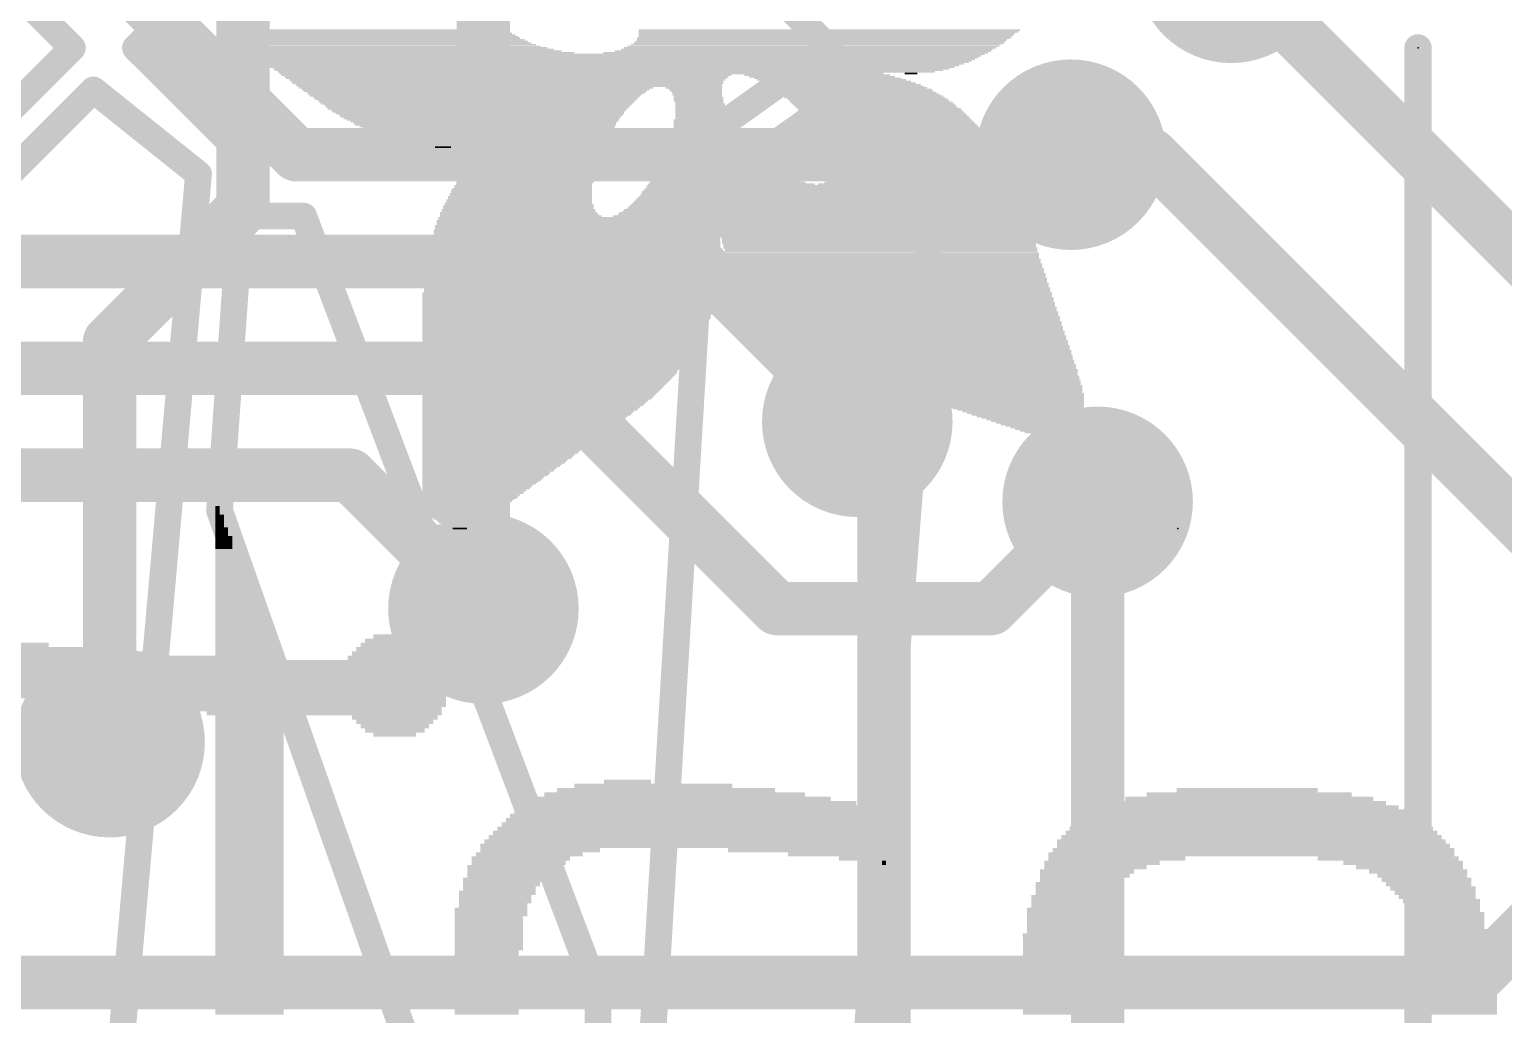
# Model space of a CAD drawing. Extents: x -25.5 to 33.9, y -16.6 to 18.1.
# Drawn here: x 6.1 to 13.11, y -4.6 to 0.09 of the extents above; entities that cross this region are included whole.
import ezdxf

# ---------------------------------------------------------------- set-up
doc = ezdxf.new("R2010")
doc.units = 0
for name, color, linetype in [('1', 12, 'CONTINUOUS'), ('16', 132, 'CONTINUOUS'), ('18', 110, 'CONTINUOUS'), ('22', 6, 'CONTINUOUS'), ('23', 53, 'CONTINUOUS'), ('24', 53, 'CONTINUOUS'), ('47', 253, 'CONTINUOUS'), ('51', 253, 'CONTINUOUS')]:
    doc.layers.add(name, color=color, linetype=linetype)

# ---------------------------------------------------------------- blocks, each defined once
blk = doc.blocks.new('RECT')
blk.add_solid([(-0.5, -0.5), (0.5, -0.5), (-0.5, 0.5), (0.5, 0.5)])
blk = doc.blocks.new('ROUNDV')
at = {"const_width": 0.5}
blk.add_lwpolyline([(0, -0.25, 1), (0, 0.25, 1), (0, -0.25)], format="xyb", dxfattribs=at)

msp = doc.modelspace()

# ---------------------------------------------------------------- linework, layer by layer
at = {"layer": '1', "const_width": 0.254}
for points in [[(7.112, 1.905), (7.112, -0.762)], [(8.255, 0.635), (8.255, -2.667)], [(17.78, -5.588), (11.811, 0.381)], [(11.43, -0.508), (11.049, -0.508)], [(15.24, -4.318), (11.43, -0.508)], [(7.112, -0.762), (6.477, -1.397)], [(6.477, -1.397), (6.477, -3.302)], [(10.16, -1.905), (10.033, -1.778)], [(10.16, -7.62), (10.16, -1.905)], [(11.176, -6.096), (11.176, -2.159)]]:
    msp.add_lwpolyline(points, dxfattribs=at)
at = {"layer": '1', "const_width": 0.127}
for points in [[(11.049, -0.4445, 1), (11.049, -0.5715)], [(11.4749, -0.4631, 1), (11.3851, -0.5529)], [(11.43, -0.5715, 1), (11.43, -0.4445)], [(7.0485, -0.762, 1), (7.1755, -0.762)], [(7.1569, -0.8069, 1), (7.0671, -0.7171)], [(6.5405, -1.397, 1), (6.4135, -1.397)], [(6.4321, -1.3521, 1), (6.5219, -1.4419)], [(10.0779, -1.7331, 1), (9.9881, -1.8229)], [(10.2235, -1.905, 1), (10.0965, -1.905)], [(10.1151, -1.9499, 1), (10.2049, -1.8601)], [(11.2395, -2.159, 1), (11.1125, -2.159)], [(8.1915, -2.667, 1), (8.3185, -2.667)], [(6.4135, -3.302, 1), (6.5405, -3.302)]]:
    msp.add_lwpolyline(points, format="xyb", dxfattribs=at)
at = {"layer": '16', "const_width": 0.254}
for points in [[(5.969, 0.889), (7.366, -0.508)], [(7.366, -0.508), (11.049, -0.508)], [(5.334, -1.016), (9.271, -1.016)], [(9.271, -1.016), (10.033, -1.778)], [(5.08, -1.524), (8.509, -1.524)], [(8.509, -1.524), (9.652, -2.667)], [(9.906, -1.778), (10.033, -1.778)], [(4.826, -2.032), (7.62, -2.032)], [(7.62, -2.032), (8.255, -2.667)], [(10.668, -2.667), (11.176, -2.159)], [(8.128, -2.667), (8.255, -2.667)], [(9.652, -2.667), (10.668, -2.667)], [(4.953, -3.302), (6.477, -3.302)], [(12.954, -4.445), (13.732, -3.667)], [(5.207, -4.445), (12.954, -4.445)]]:
    msp.add_lwpolyline(points, dxfattribs=at)
at = {"layer": '16', "const_width": 0.127}
for points in [[(7.366, -0.4445, 1), (7.366, -0.5715)], [(7.3211, -0.5529, 1), (7.4109, -0.4631)], [(11.049, -0.5715, 1), (11.049, -0.4445)], [(9.3159, -0.9711, 1), (9.2261, -1.0609)], [(9.271, -1.0795, 1), (9.271, -0.9525)], [(8.5539, -1.4791, 1), (8.4641, -1.5689)], [(8.509, -1.5875, 1), (8.509, -1.4605)], [(9.906, -1.7145, 1), (9.906, -1.8415)], [(9.9881, -1.8229, 1), (10.0779, -1.7331)], [(10.033, -1.8415, 1), (10.033, -1.7145)], [(7.6649, -1.9871, 1), (7.5751, -2.0769)], [(7.62, -2.0955, 1), (7.62, -1.9685)], [(11.2209, -2.2039, 1), (11.1311, -2.1141)], [(8.128, -2.6035, 1), (8.128, -2.7305)], [(8.2101, -2.7119, 1), (8.2999, -2.6221)], [(8.255, -2.7305, 1), (8.255, -2.6035)], [(9.652, -2.6035, 1), (9.652, -2.7305)], [(9.6071, -2.7119, 1), (9.6969, -2.6221)], [(10.6231, -2.6221, 1), (10.7129, -2.7119)], [(10.668, -2.7305, 1), (10.668, -2.6035)], [(6.477, -3.3655, 1), (6.477, -3.2385)], [(12.9091, -4.4001, 1), (12.9989, -4.4899)], [(12.954, -4.5085, 1), (12.954, -4.3815)]]:
    msp.add_lwpolyline(points, format="xyb", dxfattribs=at)
at = {"layer": '23'}
msp.add_point((12.7, 0), dxfattribs=at)
at = {"layer": '24'}
msp.add_point((11.557, -2.286), dxfattribs=at)
at = {"layer": '47', "const_width": 0.13}
msp.add_lwpolyline([(12.7, 0), (12.7, -16.555)], dxfattribs=at)
at = {"layer": '47', "const_width": 0.065}
msp.add_lwpolyline([(12.7325, 0, 1), (12.6675, 0)], format="xyb", dxfattribs=at)
at = {"layer": '51', "const_width": 0.127}
for points in [[(5.8, 0.5), (6.3, 0)], [(6.6, 0), (7.1, 0.5)], [(9.4, 0.5), (9.9, 0)], [(6.3, 0), (5.8, -0.5)], [(7.1, -0.5), (6.6, 0)], [(9.9, 0), (9.2, -0.5)], [(6.4, -0.2), (5.9, -0.7)], [(6.9, -0.6), (6.4, -0.2)], [(10, -0.2), (9.3, -0.7)], [(10.4, -0.6), (10, -0.2)], [(9.2, -0.5), (7.1, -0.5)], [(6.5, -5.1), (6.9, -0.6)], [(10, -5.7), (10.4, -0.6)], [(9.3, -0.7), (9, -5.7)], [(7.1, -0.8), (7, -2.2)], [(7.4, -0.8), (7.1, -0.8)], [(8.8, -4.5), (7.4, -0.8)], [(7, -2.2), (8.2, -5.6)], [(8.8, -5.6), (8.8, -4.5)]]:
    msp.add_lwpolyline(points, dxfattribs=at)
at = {"layer": '51', "const_width": 0.0635}
for points in [[(6.3225, -0.0225, 1), (6.2775, 0.0225)], [(6.2775, -0.0225, 1), (6.3225, 0.0225)], [(6.6225, 0.0225, 1), (6.5775, -0.0225)], [(6.5775, 0.0225, 1), (6.6225, -0.0225)], [(9.8775, -0.0225, 1), (9.9225, 0.0225)], [(9.9185, -0.0258, 1), (9.8815, 0.0258)], [(6.4198, -0.1752, 1), (6.3802, -0.2248)], [(6.4225, -0.2225, 1), (6.3775, -0.1775)], [(10.0225, -0.1775, 1), (9.9775, -0.2225)], [(10.0185, -0.2258, 1), (9.9815, -0.1742)], [(7.1, -0.4682, 1), (7.1, -0.5317)], [(7.0775, -0.5225, 1), (7.1225, -0.4775)], [(9.1815, -0.4742, 1), (9.2185, -0.5258)], [(9.2, -0.5317, 1), (9.2, -0.4682)], [(6.9316, -0.6028, 1), (6.8684, -0.5972)], [(6.8802, -0.6248, 1), (6.9198, -0.5752)], [(10.4317, -0.6025, 1), (10.3683, -0.5975)], [(10.3775, -0.6225, 1), (10.4225, -0.5775)], [(9.3317, -0.7019, 1), (9.2683, -0.6981)], [(9.2815, -0.6742, 1), (9.3185, -0.7258)], [(7.1317, -0.8023, 1), (7.0683, -0.7977)], [(7.1, -0.7683, 1), (7.1, -0.8317)], [(7.4297, -0.7888, 1), (7.3703, -0.8112)], [(7.4, -0.8317, 1), (7.4, -0.7683)], [(7.0299, -2.1894, 1), (6.9701, -2.2106)], [(6.9683, -2.1977, 1), (7.0317, -2.2023)], [(8.8318, -4.5, 1), (8.7683, -4.5)], [(8.7703, -4.5112, 1), (8.8297, -4.4888)]]:
    msp.add_lwpolyline(points, format="xyb", dxfattribs=at)

# ---------------------------------------------------------------- block references
at = {"layer": '18', "xscale": 0.9064, "yscale": 0.9064}
for p in [(11.811, 0.381), (11.811, 0.381), (11.049, -0.508), (11.049, -0.508), (10.033, -1.778), (10.033, -1.778), (11.176, -2.159), (11.176, -2.159), (8.255, -2.667), (8.255, -2.667), (6.477, -3.302), (6.477, -3.302)]:
    msp.add_blockref('ROUNDV', p, dxfattribs=at)
at = {"layer": '22', "rotation": 180}
for p, xscale, yscale in [((7.686, 0.0838), 1.364, 0.0076), ((7.6975, 0.0762), 1.3716, 0.0076), ((7.7051, 0.0686), 1.3716, 0.0076), ((9.8997, 0.0838), 1.8135, 0.0076), ((9.8959, 0.0762), 1.8059, 0.0076), ((9.8883, 0.0686), 1.7907, 0.0076), ((7.7203, 0.061), 1.3716, 0.0076), ((7.7318, 0.0534), 1.3793, 0.0077), ((7.7394, 0.0457), 1.3792, 0.0076), ((7.7584, 0.0381), 1.3868, 0.0076), ((7.7699, 0.0305), 1.3945, 0.0076), ((7.7851, 0.0229), 1.3944, 0.0076), ((7.8004, 0.0153), 1.4097, 0.0077), ((7.8155, 0.0076), 1.4249, 0.0076), ((7.8384, 0), 1.4402, 0.0076), ((9.8082, 0), 1.7678, 0.0076), ((9.8235, 0.0076), 1.7679, 0.0076), ((9.8349, 0.0153), 1.7602, 0.0077), ((9.8501, 0.0229), 1.7602, 0.0076), ((9.8577, 0.0305), 1.7602, 0.0076), ((9.873, 0.0457), 1.7755, 0.0076), ((9.8654, 0.0381), 1.7603, 0.0076), ((9.8844, 0.061), 1.783, 0.0076), ((9.8806, 0.0534), 1.7754, 0.0077), ((7.8575, -0.0076), 1.463, 0.0076), ((7.8841, -0.0152), 1.4859, 0.0076), ((7.9184, -0.0229), 1.5393, 0.0077), ((8.8976, -0.0305), 3.4824, 0.0076), ((8.8976, -0.0381), 3.4518, 0.0076), ((8.8938, -0.0457), 3.429, 0.0076), ((8.89, -0.0533), 3.4062, 0.0076), ((8.89, -0.061), 3.3756, 0.0077), ((8.8862, -0.0686), 3.3528, 0.0076), ((9.7396, -0.0229), 1.8288, 0.0077), ((9.774, -0.0152), 1.7907, 0.0076), ((9.793, -0.0076), 1.7679, 0.0076), ((8.8824, -0.0762), 3.3147, 0.0076), ((8.8748, -0.0838), 3.2843, 0.0076), ((8.8672, -0.0914), 3.2537, 0.0076), ((8.8633, -0.099), 3.2156, 0.0077), ((8.8519, -0.1067), 3.1776, 0.0076), ((8.8405, -0.1143), 3.1242, 0.0076), ((8.7224, -0.1219), 2.8727, 0.0076), ((8.3642, -0.1295), 2.1412, 0.0076), ((8.3642, -0.1371), 2.1108, 0.0077), ((9.8425, -0.1295), 0.6934, 0.0076), ((9.8654, -0.1371), 0.6935, 0.0077), ((10.2882, -0.1219), 0.0609, 0.0076), ((8.3643, -0.1448), 2.0955, 0.0076), ((8.368, -0.1524), 2.0726, 0.0076), ((8.368, -0.16), 2.0574, 0.0076), ((8.3718, -0.1676), 2.0498, 0.0076), ((8.3757, -0.1753), 2.0269, 0.0077), ((8.3795, -0.1829), 2.0193, 0.0076), ((8.2194, -0.1905), 1.684, 0.0076), ((8.2195, -0.1981), 1.6535, 0.0076), ((8.2157, -0.2057), 1.6307, 0.0076), ((8.2194, -0.2134), 1.6078, 0.0077), ((9.2558, -0.1905), 0.2667, 0.0076), ((9.2634, -0.1981), 0.2515, 0.0076), ((9.2672, -0.2057), 0.2438, 0.0076), ((9.271, -0.2134), 0.2362, 0.0077), ((9.892, -0.1448), 0.701, 0.0076), ((9.9111, -0.1524), 0.7087, 0.0076), ((9.9302, -0.16), 0.7163, 0.0076), ((9.9492, -0.1676), 0.7239, 0.0076), ((9.9683, -0.1753), 0.7315, 0.0077), ((9.9835, -0.1829), 0.7315, 0.0076), ((9.9949, -0.1905), 0.7392, 0.0076), ((10.014, -0.1981), 0.7467, 0.0076), ((10.0216, -0.2057), 0.7467, 0.0076), ((10.0368, -0.2134), 0.7468, 0.0077), ((8.2156, -0.221), 1.585, 0.0076), ((8.2157, -0.2286), 1.5697, 0.0076), ((8.2195, -0.2362), 1.5469, 0.0076), ((8.2194, -0.2438), 1.5316, 0.0076), ((8.2233, -0.2515), 1.5087, 0.0077), ((8.2233, -0.2591), 1.4935, 0.0076), ((8.2233, -0.2667), 1.4783, 0.0076), ((8.2271, -0.2743), 1.4555, 0.0076), ((8.2271, -0.2819), 1.4401, 0.0076), ((9.271, -0.221), 0.2362, 0.0076), ((9.2748, -0.2286), 0.2286, 0.0076), ((9.2786, -0.2362), 0.2362, 0.0076), ((9.2786, -0.2438), 0.2362, 0.0076), ((9.2786, -0.2515), 0.2362, 0.0077), ((9.2824, -0.2591), 0.2286, 0.0076), ((9.2862, -0.2667), 0.2362, 0.0076), ((9.2862, -0.2743), 0.2362, 0.0076), ((9.2901, -0.2819), 0.2439, 0.0076), ((10.0482, -0.221), 0.7544, 0.0076), ((10.0597, -0.2286), 0.762, 0.0076), ((10.0673, -0.2362), 0.762, 0.0076), ((10.0825, -0.2438), 0.762, 0.0076), ((10.0901, -0.2515), 0.762, 0.0077), ((10.1016, -0.2591), 0.7696, 0.0076), ((10.1092, -0.2667), 0.7696, 0.0076), ((10.1168, -0.2743), 0.7696, 0.0076), ((10.1244, -0.2819), 0.7696, 0.0076), ((8.2271, -0.2896), 1.4249, 0.0077), ((8.2309, -0.2972), 1.4021, 0.0076), ((8.2309, -0.3048), 1.3869, 0.0076), ((8.2385, -0.3124), 1.3716, 0.0076), ((8.2423, -0.32), 1.3488, 0.0076), ((8.2423, -0.3276), 1.3335, 0.0077), ((8.2461, -0.3353), 1.3106, 0.0076), ((8.2537, -0.3429), 1.2954, 0.0076), ((8.2576, -0.3505), 1.2725, 0.0076), ((9.3015, -0.3429), 0.2819, 0.0076), ((9.3015, -0.3505), 0.2819, 0.0076), ((9.2901, -0.2896), 0.2439, 0.0077), ((9.2939, -0.2972), 0.2515, 0.0076), ((9.2939, -0.3048), 0.2515, 0.0076), ((9.2977, -0.3124), 0.2591, 0.0076), ((9.2977, -0.32), 0.2591, 0.0076), ((9.3015, -0.3276), 0.2667, 0.0077), ((9.3015, -0.3353), 0.2667, 0.0076), ((10.1359, -0.2896), 0.7773, 0.0077), ((10.1435, -0.2972), 0.7772, 0.0076), ((10.1511, -0.3048), 0.7772, 0.0076), ((10.1587, -0.3124), 0.7772, 0.0076), ((10.1664, -0.32), 0.7773, 0.0076), ((10.1739, -0.3276), 0.7773, 0.0077), ((10.1816, -0.3353), 0.7772, 0.0076), ((10.1854, -0.3429), 0.7848, 0.0076), ((10.193, -0.3505), 0.7848, 0.0076), ((8.2614, -0.3581), 1.2497, 0.0076), ((8.2652, -0.3658), 1.2421, 0.0077), ((8.2728, -0.3734), 1.2116, 0.0076), ((8.2804, -0.381), 1.1964, 0.0076), ((8.2842, -0.3886), 1.1734, 0.0076), ((8.0556, -0.3962), 0.6858, 0.0076), ((8.0556, -0.4039), 0.64, 0.0077), ((8.0518, -0.4115), 0.602, 0.0076), ((8.0556, -0.4191), 0.5638, 0.0076), ((8.6119, -0.4191), 0.4877, 0.0076), ((8.6195, -0.4115), 0.4724, 0.0076), ((8.6271, -0.4039), 0.4724, 0.0077), ((8.6347, -0.3962), 0.4572, 0.0076), ((9.3206, -0.4191), 0.3505, 0.0076), ((9.3129, -0.3886), 0.32, 0.0076), ((9.3129, -0.3962), 0.32, 0.0076), ((9.3167, -0.4039), 0.3276, 0.0077), ((9.3206, -0.4115), 0.3353, 0.0076), ((9.3053, -0.3581), 0.2896, 0.0076), ((9.3091, -0.3658), 0.2972, 0.0077), ((9.3091, -0.3734), 0.2972, 0.0076), ((9.3129, -0.381), 0.3048, 0.0076), ((10.2007, -0.3581), 0.7849, 0.0076), ((10.2082, -0.3658), 0.7849, 0.0077), ((10.2158, -0.3734), 0.7849, 0.0076), ((10.2196, -0.381), 0.7925, 0.0076), ((10.2273, -0.3886), 0.7924, 0.0076), ((10.2311, -0.3962), 0.7848, 0.0076), ((10.235, -0.4039), 0.7925, 0.0077), ((10.2426, -0.4115), 0.7925, 0.0076), ((10.2501, -0.4191), 0.7925, 0.0076), ((8.0556, -0.4267), 0.5182, 0.0076), ((8.0556, -0.4343), 0.4724, 0.0076), ((8.0556, -0.442), 0.4268, 0.0077), ((8.0556, -0.4496), 0.3658, 0.0076), ((8.0594, -0.4572), 0.2972, 0.0076), ((8.0594, -0.4648), 0.221, 0.0076), ((8.0632, -0.4724), 0.0762, 0.0076), ((8.5471, -0.4877), 0.541, 0.0076), ((8.5547, -0.4801), 0.541, 0.0077), ((8.5585, -0.4724), 0.5334, 0.0076), ((8.57, -0.4648), 0.5257, 0.0076), ((8.5738, -0.4572), 0.5181, 0.0076), ((8.5814, -0.4496), 0.5182, 0.0076), ((8.589, -0.442), 0.503, 0.0077), ((8.5967, -0.4343), 0.5029, 0.0076), ((8.6043, -0.4267), 0.4877, 0.0076), ((9.3396, -0.4877), 0.4343, 0.0076), ((9.332, -0.4648), 0.4039, 0.0076), ((9.3358, -0.4724), 0.4115, 0.0076), ((9.3396, -0.4801), 0.4191, 0.0077), ((9.3243, -0.442), 0.3734, 0.0077), ((9.3281, -0.4496), 0.381, 0.0076), ((9.332, -0.4572), 0.3887, 0.0076), ((9.3244, -0.4267), 0.3581, 0.0076), ((9.3244, -0.4343), 0.3581, 0.0076), ((10.2539, -0.4267), 0.8001, 0.0076), ((10.2577, -0.4343), 0.7925, 0.0076), ((10.2654, -0.442), 0.7924, 0.0077), ((10.2693, -0.4496), 0.8001, 0.0076), ((10.2769, -0.4572), 0.8001, 0.0076), ((10.2769, -0.4648), 0.8001, 0.0076), ((10.2844, -0.4724), 0.8001, 0.0076), ((10.2882, -0.4801), 0.8077, 0.0077), ((10.292, -0.4877), 0.8001, 0.0076), ((8.4938, -0.5639), 0.6019, 0.0076), ((8.4976, -0.5563), 0.5943, 0.0077), ((8.5014, -0.5486), 0.5867, 0.0076), ((8.509, -0.541), 0.5868, 0.0076), ((8.5128, -0.5334), 0.5792, 0.0076), ((8.5167, -0.5258), 0.5715, 0.0076), ((8.5243, -0.5181), 0.5715, 0.0077), ((8.5281, -0.5105), 0.5639, 0.0076), ((8.5357, -0.5029), 0.5639, 0.0076), ((8.5395, -0.4953), 0.5563, 0.0076), ((9.3624, -0.5563), 0.541, 0.0077), ((9.3663, -0.5639), 0.5487, 0.0076), ((9.3586, -0.541), 0.5182, 0.0076), ((9.3624, -0.5486), 0.5258, 0.0076), ((9.3472, -0.5181), 0.48, 0.0077), ((9.351, -0.5258), 0.4876, 0.0076), ((9.3549, -0.5334), 0.4953, 0.0076), ((9.3434, -0.5029), 0.4572, 0.0076), ((9.3472, -0.5105), 0.4648, 0.0076), ((9.3434, -0.4953), 0.442, 0.0076), ((10.2958, -0.4953), 0.8077, 0.0076), ((10.2997, -0.5029), 0.8154, 0.0076), ((10.3035, -0.5105), 0.8078, 0.0076), ((10.3073, -0.5181), 0.8154, 0.0077), ((10.3073, -0.5258), 0.8154, 0.0076), ((10.3149, -0.5334), 0.8153, 0.0076), ((10.3187, -0.541), 0.8229, 0.0076), ((10.3187, -0.5486), 0.8229, 0.0076), ((10.3225, -0.5563), 0.8305, 0.0077), ((10.3225, -0.5639), 0.8305, 0.0076), ((8.4557, -0.6325), 0.6477, 0.0077), ((8.4595, -0.6248), 0.6401, 0.0076), ((8.4633, -0.6172), 0.6325, 0.0076), ((8.4671, -0.602), 0.6248, 0.0076), ((8.4671, -0.6096), 0.6248, 0.0076), ((8.4747, -0.5944), 0.6248, 0.0077), ((8.4785, -0.5867), 0.6172, 0.0076), ((8.4823, -0.5791), 0.6096, 0.0076), ((8.4861, -0.5715), 0.602, 0.0076), ((9.4044, -0.6325), 0.7163, 0.0077), ((9.4005, -0.6248), 0.6934, 0.0076), ((9.3891, -0.6096), 0.6554, 0.0076), ((9.3967, -0.6172), 0.6706, 0.0076), ((9.3777, -0.5944), 0.6172, 0.0077), ((9.3853, -0.602), 0.6324, 0.0076), ((9.3777, -0.5867), 0.602, 0.0076), ((9.3701, -0.5791), 0.5867, 0.0076), ((9.3701, -0.5715), 0.5715, 0.0076), ((10.3339, -0.6325), 0.8839, 0.0077), ((10.3339, -0.6172), 0.8687, 0.0076), ((10.3339, -0.6248), 0.8687, 0.0076), ((10.3264, -0.5715), 0.8382, 0.0076), ((10.3264, -0.5791), 0.8382, 0.0076), ((10.3302, -0.5867), 0.8458, 0.0076), ((10.3302, -0.5944), 0.8458, 0.0077), ((10.334, -0.602), 0.8534, 0.0076), ((10.334, -0.6096), 0.8534, 0.0076), ((8.4328, -0.6934), 0.6782, 0.0076), ((8.4328, -0.701), 0.6782, 0.0076), ((8.4366, -0.6782), 0.6706, 0.0076), ((8.4366, -0.6858), 0.6706, 0.0076), ((8.4404, -0.6705), 0.663, 0.0077), ((8.4443, -0.6553), 0.6553, 0.0076), ((8.4443, -0.6629), 0.6553, 0.0076), ((8.4481, -0.6477), 0.6477, 0.0076), ((8.4557, -0.6401), 0.6477, 0.0076), ((9.9035, -0.701), 1.8059, 0.0076), ((9.9035, -0.6858), 1.7907, 0.0076), ((9.9035, -0.6934), 1.7907, 0.0076), ((9.9035, -0.6782), 1.7755, 0.0076), ((9.9073, -0.6705), 1.7679, 0.0077), ((9.9073, -0.6553), 1.7526, 0.0076), ((9.9111, -0.6629), 1.7602, 0.0076), ((9.4349, -0.6477), 0.7925, 0.0076), ((9.4158, -0.6401), 0.7391, 0.0076), ((10.3149, -0.6477), 0.9373, 0.0076), ((10.3263, -0.6401), 0.8991, 0.0076), ((8.4214, -0.7696), 0.7315, 0.0076), ((8.4214, -0.7544), 0.7163, 0.0076), ((8.4214, -0.762), 0.7163, 0.0076), ((8.4214, -0.7391), 0.7011, 0.0076), ((8.4252, -0.7468), 0.7087, 0.0077), ((8.4252, -0.7239), 0.6934, 0.0076), ((8.4252, -0.7315), 0.6934, 0.0076), ((8.429, -0.7087), 0.6858, 0.0077), ((8.429, -0.7163), 0.6858, 0.0076), ((9.8768, -0.7696), 1.905, 0.0076), ((9.8806, -0.762), 1.8822, 0.0076), ((9.8844, -0.7544), 1.8746, 0.0076), ((9.8883, -0.7468), 1.8669, 0.0077), ((9.8882, -0.7391), 1.8516, 0.0076), ((9.892, -0.7315), 1.844, 0.0076), ((9.8958, -0.7239), 1.8364, 0.0076), ((9.8958, -0.7163), 1.8212, 0.0076), ((9.8997, -0.7087), 1.8135, 0.0077), ((9.4386, -0.823), 2.8118, 0.0077), ((9.4386, -0.8306), 2.8118, 0.0076), ((9.4424, -0.8382), 2.8194, 0.0076), ((9.4387, -0.8077), 2.7965, 0.0076), ((9.4425, -0.8153), 2.8041, 0.0076), ((8.4214, -0.7849), 0.7467, 0.0077), ((8.4252, -0.7925), 0.7544, 0.0076), ((8.4328, -0.8001), 0.7696, 0.0076), ((8.4214, -0.7772), 0.7315, 0.0076), ((9.8539, -0.8001), 1.966, 0.0076), ((9.8654, -0.7925), 1.9431, 0.0076), ((9.8654, -0.7849), 1.9279, 0.0077), ((9.873, -0.7772), 1.9126, 0.0076), ((9.4387, -0.8915), 2.8575, 0.0076), ((9.4387, -0.8992), 2.8575, 0.0077), ((8.6957, -0.9068), 1.3716, 0.0076), ((8.6957, -0.9144), 1.3716, 0.0076), ((9.4387, -0.8687), 2.8423, 0.0076), ((9.4387, -0.8763), 2.8423, 0.0076), ((9.4425, -0.8839), 2.8499, 0.0076), ((9.4386, -0.8458), 2.827, 0.0076), ((9.4386, -0.8534), 2.827, 0.0076), ((9.4425, -0.8611), 2.8347, 0.0077), ((10.1321, -0.9068), 1.4859, 0.0076), ((10.1321, -0.9144), 1.4859, 0.0076), ((8.6843, -0.983), 1.3945, 0.0076), ((8.6881, -0.9525), 1.3869, 0.0076), ((8.6881, -0.9601), 1.3869, 0.0076), ((8.6881, -0.9677), 1.3869, 0.0076), ((8.6881, -0.9754), 1.3869, 0.0077), ((8.6919, -0.922), 1.3792, 0.0076), ((8.6919, -0.9296), 1.3792, 0.0076), ((8.6919, -0.9373), 1.3792, 0.0077), ((8.6919, -0.9449), 1.3792, 0.0076), ((10.1321, -0.922), 1.4859, 0.0076), ((10.1359, -0.9296), 1.4935, 0.0076), ((10.1396, -0.9373), 1.4859, 0.0077), ((10.1396, -0.9449), 1.4859, 0.0076), ((10.1434, -0.9525), 1.4935, 0.0076), ((10.1472, -0.9601), 1.4859, 0.0076), ((10.1472, -0.9677), 1.4859, 0.0076), ((10.1511, -0.9754), 1.4936, 0.0077), ((10.155, -0.983), 1.4859, 0.0076), ((8.6805, -1.0211), 1.4021, 0.0076), ((8.6805, -1.0287), 1.4021, 0.0076), ((8.6805, -1.0363), 1.4021, 0.0076), ((8.6805, -1.0439), 1.4021, 0.0076), ((8.6805, -1.0515), 1.4021, 0.0077), ((8.6843, -0.9906), 1.3945, 0.0076), ((8.6843, -0.9982), 1.3945, 0.0076), ((8.6843, -1.0058), 1.3945, 0.0076), ((8.6843, -1.0134), 1.3945, 0.0077), ((10.155, -0.9906), 1.4859, 0.0076), ((10.155, -0.9982), 1.4859, 0.0076), ((10.1588, -1.0058), 1.4935, 0.0076), ((10.1626, -1.0134), 1.4859, 0.0077), ((10.1626, -1.0211), 1.4859, 0.0076), ((10.1664, -1.0287), 1.4935, 0.0076), ((10.1739, -1.0515), 1.4935, 0.0077), ((10.1702, -1.0363), 1.4859, 0.0076), ((10.1702, -1.0439), 1.4859, 0.0076), ((8.6767, -1.0744), 1.4097, 0.0076), ((8.6767, -1.082), 1.4097, 0.0076), ((8.6767, -1.0897), 1.4097, 0.0077), ((8.6767, -1.0973), 1.4097, 0.0076), ((8.6767, -1.1049), 1.4097, 0.0076), ((8.6767, -1.1125), 1.4097, 0.0076), ((8.6767, -1.1201), 1.4097, 0.0076), ((8.6805, -1.0592), 1.4021, 0.0076), ((8.6805, -1.0668), 1.4021, 0.0076), ((10.1777, -1.0592), 1.4859, 0.0076), ((10.1777, -1.0668), 1.4859, 0.0076), ((10.1853, -1.0744), 1.4859, 0.0076), ((10.1853, -1.082), 1.4859, 0.0076), ((10.1853, -1.0897), 1.4859, 0.0077), ((10.1931, -1.0973), 1.4859, 0.0076), ((10.1931, -1.1049), 1.4859, 0.0076), ((10.1969, -1.1125), 1.4783, 0.0076), ((10.2007, -1.1201), 1.4859, 0.0076), ((8.6691, -1.1659), 1.4097, 0.0077), ((8.6652, -1.1735), 1.402, 0.0076), ((8.6652, -1.1811), 1.402, 0.0076), ((8.6652, -1.1887), 1.402, 0.0076), ((8.6729, -1.1278), 1.4021, 0.0077), ((8.6729, -1.1354), 1.4021, 0.0076), ((8.6729, -1.143), 1.4021, 0.0076), ((8.6729, -1.1506), 1.4021, 0.0076), ((8.6729, -1.1582), 1.4021, 0.0076), ((10.2045, -1.1278), 1.4783, 0.0077), ((10.2045, -1.1354), 1.4783, 0.0076), ((10.212, -1.143), 1.4783, 0.0076), ((10.212, -1.1506), 1.4783, 0.0076), ((10.2158, -1.1582), 1.4707, 0.0076), ((10.2235, -1.1659), 1.4706, 0.0077), ((10.2235, -1.1735), 1.4706, 0.0076), ((10.2273, -1.1811), 1.463, 0.0076), ((10.2311, -1.1887), 1.4706, 0.0076), ((8.6652, -1.1963), 1.402, 0.0076), ((8.6614, -1.204), 1.3944, 0.0077), ((8.6614, -1.2116), 1.3944, 0.0076), ((8.6614, -1.2192), 1.3944, 0.0076), ((8.6576, -1.2268), 1.3868, 0.0076), ((8.6576, -1.2344), 1.3868, 0.0076), ((8.6576, -1.2421), 1.3868, 0.0077), ((8.6576, -1.2497), 1.3868, 0.0076), ((8.6538, -1.2573), 1.3792, 0.0076), ((8.6538, -1.2649), 1.3792, 0.0076), ((10.2349, -1.1963), 1.463, 0.0076), ((10.2387, -1.204), 1.4554, 0.0077), ((10.2426, -1.2116), 1.4631, 0.0076), ((10.2463, -1.2192), 1.4555, 0.0076), ((10.2502, -1.2268), 1.4478, 0.0076), ((10.2578, -1.2344), 1.4478, 0.0076), ((10.2578, -1.2421), 1.4478, 0.0077), ((10.2616, -1.2497), 1.4402, 0.0076), ((10.2692, -1.2573), 1.4402, 0.0076), ((10.273, -1.2649), 1.4326, 0.0076), ((8.65, -1.2725), 1.3716, 0.0076), ((8.65, -1.2802), 1.3716, 0.0077), ((8.65, -1.2878), 1.3716, 0.0076), ((8.6424, -1.3106), 1.3563, 0.0076), ((8.6424, -1.3183), 1.3563, 0.0077), ((8.6424, -1.3259), 1.3563, 0.0076), ((8.6386, -1.3335), 1.3487, 0.0076), ((8.6462, -1.2954), 1.3639, 0.0076), ((8.6462, -1.303), 1.3639, 0.0076), ((10.2769, -1.2725), 1.4249, 0.0076), ((10.2844, -1.2802), 1.4249, 0.0077), ((10.2882, -1.2878), 1.4173, 0.0076), ((10.292, -1.2954), 1.4097, 0.0076), ((10.2996, -1.303), 1.4097, 0.0076), ((10.3035, -1.3106), 1.402, 0.0076), ((10.3073, -1.3183), 1.3944, 0.0077), ((10.3149, -1.3259), 1.3945, 0.0076), ((10.3187, -1.3335), 1.3869, 0.0076), ((8.6386, -1.3411), 1.3487, 0.0076), ((8.6348, -1.3487), 1.3411, 0.0076), ((8.6348, -1.3564), 1.3411, 0.0077), ((8.631, -1.364), 1.3335, 0.0076), ((8.631, -1.3716), 1.3335, 0.0076), ((8.6271, -1.3792), 1.3258, 0.0076), ((8.6271, -1.3868), 1.3258, 0.0076), ((8.6233, -1.3944), 1.3182, 0.0077), ((8.6195, -1.4021), 1.3106, 0.0076), ((10.3225, -1.3411), 1.3793, 0.0076), ((10.3302, -1.3487), 1.3792, 0.0076), ((10.334, -1.3564), 1.3716, 0.0077), ((10.3378, -1.364), 1.364, 0.0076), ((10.3454, -1.3716), 1.364, 0.0076), ((10.353, -1.3792), 1.3487, 0.0076), ((10.3568, -1.3868), 1.3411, 0.0076), ((10.3644, -1.3944), 1.3411, 0.0077), ((10.372, -1.4021), 1.3259, 0.0076), ((8.6195, -1.4097), 1.3106, 0.0076), ((8.6157, -1.4173), 1.303, 0.0076), ((8.6157, -1.4249), 1.303, 0.0076), ((8.6119, -1.4325), 1.2954, 0.0077), ((8.6081, -1.4402), 1.2877, 0.0076), ((8.6081, -1.4478), 1.2877, 0.0076), ((8.6043, -1.4554), 1.2801, 0.0076), ((8.6005, -1.463), 1.2725, 0.0076), ((8.5967, -1.4707), 1.2649, 0.0077), ((10.3759, -1.4097), 1.3182, 0.0076), ((10.3835, -1.4173), 1.3182, 0.0076), ((10.3911, -1.4249), 1.303, 0.0076), ((10.3949, -1.4325), 1.2954, 0.0077), ((10.4064, -1.4402), 1.2878, 0.0076), ((10.414, -1.4478), 1.2726, 0.0076), ((10.4178, -1.4554), 1.265, 0.0076), ((10.4292, -1.463), 1.2573, 0.0076), ((10.4368, -1.4707), 1.2421, 0.0077), ((8.5967, -1.4783), 1.2649, 0.0076), ((8.5929, -1.4859), 1.2573, 0.0076), ((8.589, -1.4935), 1.2496, 0.0076), ((8.5852, -1.5011), 1.242, 0.0076), ((8.5852, -1.5088), 1.242, 0.0077), ((8.5814, -1.5164), 1.2344, 0.0076), ((8.5776, -1.524), 1.2268, 0.0076), ((8.5738, -1.5316), 1.2192, 0.0076), ((8.57, -1.5392), 1.2115, 0.0076), ((10.4445, -1.4783), 1.2268, 0.0076), ((10.4521, -1.4859), 1.2268, 0.0076), ((10.4597, -1.4935), 1.2116, 0.0076), ((10.4673, -1.5011), 1.1963, 0.0076), ((10.4787, -1.5088), 1.1887, 0.0077), ((10.4902, -1.5164), 1.1658, 0.0076), ((10.4978, -1.524), 1.1506, 0.0076), ((10.5092, -1.5316), 1.143, 0.0076), ((10.5206, -1.5392), 1.1201, 0.0076), ((8.57, -1.5469), 1.2115, 0.0077), ((8.5662, -1.5545), 1.2039, 0.0076), ((8.5624, -1.5621), 1.1963, 0.0076), ((8.5586, -1.5697), 1.1887, 0.0076), ((8.5548, -1.5773), 1.1811, 0.0076), ((8.5509, -1.585), 1.1734, 0.0077), ((8.5471, -1.5926), 1.1658, 0.0076), ((8.5433, -1.6002), 1.1582, 0.0076), ((8.5395, -1.6078), 1.1506, 0.0076), ((8.5357, -1.6154), 1.143, 0.0076), ((10.5282, -1.5469), 1.1049, 0.0077), ((10.5397, -1.5545), 1.082, 0.0076), ((10.555, -1.5621), 1.0668, 0.0076), ((10.5664, -1.5697), 1.044, 0.0076), ((10.5778, -1.5773), 1.0211, 0.0076), ((10.593, -1.585), 1.0059, 0.0077), ((10.6045, -1.5926), 0.983, 0.0076), ((10.6159, -1.6002), 0.9601, 0.0076), ((10.6311, -1.6078), 0.9449, 0.0076), ((10.6426, -1.6154), 0.922, 0.0076), ((8.5319, -1.6231), 1.1353, 0.0077), ((8.5281, -1.6307), 1.1277, 0.0076), ((8.5243, -1.6383), 1.1201, 0.0076), ((8.5205, -1.6459), 1.1125, 0.0076), ((8.5167, -1.6535), 1.1049, 0.0076), ((8.5128, -1.6612), 1.0972, 0.0077), ((8.509, -1.6688), 1.0896, 0.0076), ((8.5014, -1.6764), 1.0744, 0.0076), ((8.4976, -1.684), 1.0668, 0.0076), ((10.6578, -1.6231), 0.8915, 0.0077), ((10.6692, -1.6307), 0.8687, 0.0076), ((10.6807, -1.6383), 0.8458, 0.0076), ((10.6959, -1.6459), 0.8306, 0.0076), ((10.7073, -1.6535), 0.8077, 0.0076), ((10.7188, -1.6612), 0.7848, 0.0077), ((10.7302, -1.6688), 0.762, 0.0076), ((10.7416, -1.6764), 0.7391, 0.0076), ((10.753, -1.684), 0.7163, 0.0076), ((8.4938, -1.6916), 1.0591, 0.0076), ((8.49, -1.6993), 1.0515, 0.0077), ((8.4824, -1.7069), 1.0363, 0.0076), ((8.4786, -1.7145), 1.0287, 0.0076), ((8.4747, -1.7221), 1.021, 0.0076), ((8.4671, -1.7297), 1.0058, 0.0076), ((8.4633, -1.7374), 0.9982, 0.0077), ((8.4595, -1.745), 0.9906, 0.0076), ((8.4519, -1.7526), 0.9753, 0.0076), ((10.7645, -1.6916), 0.6934, 0.0076), ((10.7759, -1.6993), 0.6705, 0.0077), ((10.7873, -1.7069), 0.6477, 0.0076), ((10.795, -1.7145), 0.6172, 0.0076), ((10.8064, -1.7221), 0.5944, 0.0076), ((10.8178, -1.7297), 0.5715, 0.0076), ((10.8293, -1.7374), 0.5486, 0.0077), ((10.8369, -1.745), 0.5182, 0.0076), ((10.8483, -1.7526), 0.4953, 0.0076), ((8.4481, -1.7602), 0.9677, 0.0076), ((8.4405, -1.7678), 0.9525, 0.0076), ((8.4366, -1.7755), 0.9448, 0.0077), ((8.4328, -1.7831), 0.9372, 0.0076), ((8.4252, -1.7907), 0.922, 0.0076), ((8.4214, -1.7983), 0.9144, 0.0076), ((8.4176, -1.8059), 0.9067, 0.0076), ((8.41, -1.8135), 0.8915, 0.0077), ((8.4062, -1.8212), 0.8839, 0.0076), ((10.8559, -1.7602), 0.4649, 0.0076), ((10.8636, -1.7678), 0.4343, 0.0076), ((10.875, -1.7755), 0.4114, 0.0077), ((10.8826, -1.7831), 0.381, 0.0076), ((10.8902, -1.7907), 0.3505, 0.0076), ((10.8979, -1.7983), 0.3201, 0.0076), ((10.9055, -1.8059), 0.2896, 0.0076), ((10.9131, -1.8135), 0.259, 0.0077), ((10.9169, -1.8212), 0.221, 0.0076), ((8.4024, -1.8288), 0.8763, 0.0076), ((8.3947, -1.8364), 0.861, 0.0076), ((8.3909, -1.844), 0.8534, 0.0076), ((8.3833, -1.8517), 0.8382, 0.0077), ((8.3795, -1.8593), 0.8305, 0.0076), ((8.3757, -1.8669), 0.8229, 0.0076), ((8.3681, -1.8745), 0.8077, 0.0076), ((8.3643, -1.8821), 0.8001, 0.0076), ((8.3604, -1.8898), 0.7924, 0.0077), ((10.9245, -1.8288), 0.1905, 0.0076), ((10.9322, -1.8364), 0.1447, 0.0076), ((10.936, -1.844), 0.0915, 0.0076), ((8.3528, -1.8974), 0.7772, 0.0076), ((8.349, -1.905), 0.7696, 0.0076), ((8.3414, -1.9126), 0.7543, 0.0076), ((8.3376, -1.9202), 0.7467, 0.0076), ((8.3338, -1.9279), 0.7391, 0.0077), ((8.3262, -1.9355), 0.7239, 0.0076), ((8.3223, -1.9431), 0.7162, 0.0076), ((8.3185, -1.9507), 0.7086, 0.0076), ((8.3109, -1.9583), 0.6934, 0.0076), ((8.3071, -1.966), 0.6858, 0.0077), ((8.3033, -1.9736), 0.6781, 0.0076), ((8.2957, -1.9812), 0.6629, 0.0076), ((8.2919, -1.9888), 0.6553, 0.0076), ((8.2842, -1.9964), 0.64, 0.0076), ((8.2804, -2.004), 0.6324, 0.0077), ((8.2766, -2.0117), 0.6248, 0.0076), ((8.269, -2.0193), 0.6096, 0.0076), ((8.2652, -2.0269), 0.6019, 0.0076), ((8.2614, -2.0345), 0.5943, 0.0076), ((8.2538, -2.0421), 0.5791, 0.0077), ((8.25, -2.0498), 0.5715, 0.0076), ((8.2461, -2.0574), 0.5638, 0.0076), ((8.2385, -2.065), 0.5486, 0.0076), ((8.2347, -2.0726), 0.541, 0.0076), ((8.2271, -2.0802), 0.5257, 0.0077), ((8.2233, -2.0879), 0.5181, 0.0076), ((8.2195, -2.0955), 0.5105, 0.0076), ((8.2119, -2.1031), 0.4953, 0.0076), ((8.208, -2.1107), 0.4876, 0.0076), ((8.2042, -2.1183), 0.48, 0.0077), ((8.1966, -2.126), 0.4648, 0.0076), ((8.1966, -2.1336), 0.4496, 0.0076), ((8.1928, -2.1412), 0.4419, 0.0076), ((8.1852, -2.1488), 0.4267, 0.0076), ((8.1814, -2.1564), 0.4191, 0.0077), ((8.1737, -2.1641), 0.4038, 0.0076), ((8.1737, -2.1717), 0.3886, 0.0076), ((6.9901, -2.1895), 0.0203, 0.0203), ((6.9901, -2.2098), 0.0203, 0.0203), ((7.0002, -2.2301), 0.0406, 0.0203), ((7.0002, -2.2504), 0.0406, 0.0203), ((8.1699, -2.1793), 0.381, 0.0076), ((8.1623, -2.1869), 0.3658, 0.0076), ((8.1623, -2.1946), 0.3505, 0.0077), ((8.1585, -2.2022), 0.3429, 0.0076), ((8.1547, -2.2098), 0.3201, 0.0076), ((8.1547, -2.2174), 0.3048, 0.0076), ((8.1471, -2.225), 0.2895, 0.0076), ((8.1471, -2.2327), 0.2743, 0.0077), ((8.1471, -2.2403), 0.2591, 0.0076), ((7.0002, -2.2708), 0.0406, 0.0203), ((7.0104, -2.2911), 0.061, 0.0203), ((7.0104, -2.3114), 0.061, 0.0203), ((8.147, -2.2479), 0.2286, 0.0076), ((8.1433, -2.2555), 0.2057, 0.0076), ((8.1471, -2.2631), 0.1829, 0.0076), ((8.147, -2.2708), 0.1524, 0.0077), ((8.1433, -2.2784), 0.1143, 0.0076), ((8.1432, -2.286), 0.0686, 0.0076), ((7.0206, -2.3317), 0.0813, 0.0203), ((7.0206, -2.352), 0.0813, 0.0203), ((7.0206, -2.3724), 0.0813, 0.0203), ((7.0307, -2.3927), 0.1016, 0.0203), ((7.0307, -2.413), 0.1016, 0.0203), ((7.0409, -2.4333), 0.1219, 0.0203), ((7.0409, -2.4536), 0.1219, 0.0203), ((7.0409, -2.474), 0.1219, 0.0203), ((7.051, -2.4943), 0.1422, 0.0203), ((7.051, -2.5146), 0.1422, 0.0203), ((7.051, -2.5349), 0.1422, 0.0203), ((7.0612, -2.5552), 0.1626, 0.0203), ((7.0612, -2.5756), 0.1626, 0.0203), ((7.0714, -2.5959), 0.1829, 0.0203), ((7.0714, -2.6162), 0.1829, 0.0203), ((7.0714, -2.6365), 0.1829, 0.0203), ((7.0815, -2.6568), 0.2032, 0.0203), ((7.0815, -2.6772), 0.2032, 0.0203), ((7.0917, -2.6975), 0.2235, 0.0203), ((7.0917, -2.7178), 0.2235, 0.0203), ((7.0917, -2.7381), 0.2235, 0.0203), ((7.1018, -2.7584), 0.2438, 0.0203), ((7.1018, -2.7788), 0.2438, 0.0203), ((7.1018, -2.7991), 0.2438, 0.0203), ((7.8334, -2.7991), 0.2032, 0.0203), ((4.6939, -2.8804), 3.9624, 0.0203), ((5.6286, -2.86), 1.5646, 0.0203), ((5.649, -2.8397), 1.077, 0.0203), ((7.112, -2.8194), 0.2642, 0.0203), ((7.112, -2.8397), 0.2642, 0.0203), ((7.1222, -2.86), 0.2845, 0.0203), ((7.1222, -2.8804), 0.2845, 0.0203), ((7.8334, -2.8804), 0.4064, 0.0203), ((7.8435, -2.86), 0.3861, 0.0203), ((7.8435, -2.8397), 0.3454, 0.0203), ((7.8334, -2.8194), 0.2845, 0.0203), ((6.0452, -2.9007), 2.4384, 0.0203), ((6.5024, -2.921), 3.1496, 0.0203), ((6.5532, -2.9413), 3.048, 0.0203), ((7.8334, -2.9007), 0.447, 0.0203), ((6.604, -2.9616), 2.9464, 0.0203), ((6.665, -2.982), 2.8245, 0.0203), ((6.6853, -3.0023), 2.8245, 0.0203), ((6.6853, -3.0226), 2.8245, 0.0203), ((6.858, -3.0429), 2.479, 0.0203), ((6.9291, -3.0632), 2.3368, 0.0203), ((7.0002, -3.0836), 2.1539, 0.0203), ((7.0917, -3.1039), 1.971, 0.0203), ((7.1933, -3.1242), 1.7678, 0.0203), ((7.305, -3.1445), 1.5037, 0.0203), ((7.4981, -3.1648), 1.1176, 0.0203), ((7.1425, -3.1852), 0.3251, 0.0203), ((7.1425, -3.2055), 0.3251, 0.0203), ((7.1425, -3.2258), 0.3251, 0.0203), ((7.8334, -3.1852), 0.4064, 0.0203), ((7.8334, -3.2055), 0.3658, 0.0203), ((7.8334, -3.2258), 0.3251, 0.0203), ((7.1425, -3.2461), 0.3251, 0.0203), ((7.1425, -3.2664), 0.3251, 0.0203), ((7.1425, -3.2868), 0.3251, 0.0203), ((7.8334, -3.2461), 0.2845, 0.0203), ((7.8334, -3.2664), 0.2032, 0.0203), ((7.1425, -3.3071), 0.3251, 0.0203), ((7.1425, -3.3274), 0.3251, 0.0203), ((7.1425, -3.3477), 0.3251, 0.0203), ((7.1425, -3.368), 0.3251, 0.0203), ((7.1425, -3.3884), 0.3251, 0.0203), ((7.1425, -3.4087), 0.3251, 0.0203), ((7.1425, -3.429), 0.3251, 0.0203), ((7.1425, -3.4493), 0.3251, 0.0203), ((7.1425, -3.4696), 0.3251, 0.0203), ((7.1425, -3.49), 0.3251, 0.0203), ((7.1425, -3.5103), 0.3251, 0.0203), ((9.0627, -3.5103), 0.7518, 0.0203), ((8.9408, -3.49), 0.2235, 0.0203), ((7.1425, -3.5306), 0.3251, 0.0203), ((7.1425, -3.5509), 0.3251, 0.0203), ((7.1425, -3.5712), 0.3251, 0.0203), ((9.205, -3.5712), 1.4021, 0.0203), ((9.1643, -3.5509), 1.2395, 0.0203), ((9.1237, -3.5306), 1.0363, 0.0203), ((11.8974, -3.5712), 1.1786, 0.0203), ((11.8974, -3.5509), 0.9754, 0.0203), ((11.8872, -3.5306), 0.6706, 0.0203), ((7.1425, -3.5916), 0.3251, 0.0203), ((7.1425, -3.6119), 0.3251, 0.0203), ((7.1425, -3.6322), 0.3251, 0.0203), ((7.1425, -3.6525), 0.3251, 0.0203), ((9.2761, -3.6525), 1.7882, 0.0203), ((9.2862, -3.6322), 1.7678, 0.0203), ((9.2761, -3.6119), 1.6662, 0.0203), ((9.2456, -3.5916), 1.5646, 0.0203), ((11.9075, -3.6525), 1.5646, 0.0203), ((11.9075, -3.6322), 1.4834, 0.0203), ((11.9075, -3.6119), 1.4021, 0.0203), ((11.8974, -3.5916), 1.3005, 0.0203), ((7.1425, -3.6728), 0.3251, 0.0203), ((7.1425, -3.6932), 0.3251, 0.0203), ((7.1425, -3.7135), 0.3251, 0.0203), ((9.2456, -3.7135), 1.8491, 0.0203), ((9.2558, -3.6932), 1.8288, 0.0203), ((9.2659, -3.6728), 1.8085, 0.0203), ((11.9075, -3.7135), 1.7272, 0.0203), ((11.9075, -3.6932), 1.6866, 0.0203), ((11.9075, -3.6728), 1.6053, 0.0203), ((7.1425, -3.7338), 0.3251, 0.0203), ((7.1425, -3.7541), 0.3251, 0.0203), ((7.1425, -3.7744), 0.3251, 0.0203), ((7.1425, -3.7948), 0.3251, 0.0203), ((9.205, -3.7948), 1.9304, 0.0203), ((9.2151, -3.7744), 1.9101, 0.0203), ((9.2253, -3.7541), 1.8898, 0.0203), ((9.2354, -3.7338), 1.8694, 0.0203), ((11.9075, -3.7744), 1.8491, 0.0203), ((11.9177, -3.7948), 1.8694, 0.0203), ((11.9075, -3.7541), 1.8085, 0.0203), ((11.9075, -3.7338), 1.7678, 0.0203), ((7.1425, -3.8151), 0.3251, 0.0203), ((7.1425, -3.8354), 0.3251, 0.0203), ((7.1425, -3.8557), 0.3251, 0.0203), ((8.4328, -3.8557), 0.4674, 0.0203), ((8.4734, -3.8354), 0.508, 0.0203), ((8.5242, -3.8151), 0.569, 0.0203), ((9.7942, -3.8151), 0.7518, 0.0203), ((9.9365, -3.8354), 0.4674, 0.0203), ((10.0584, -3.8557), 0.2235, 0.0203), ((11.9075, -3.8354), 1.9304, 0.0203), ((11.2674, -3.8557), 0.6502, 0.0203), ((11.9177, -3.8151), 1.9101, 0.0203), ((12.5578, -3.8557), 0.6706, 0.0203), ((7.1425, -3.876), 0.3251, 0.0203), ((7.1425, -3.8964), 0.3251, 0.0203), ((7.1425, -3.9167), 0.3251, 0.0203), ((8.382, -3.9167), 0.4064, 0.0203), ((8.3922, -3.8964), 0.4267, 0.0203), ((8.4226, -3.876), 0.447, 0.0203), ((10.16, -3.876), 0.0203, 0.0203), ((11.1252, -3.9167), 0.447, 0.0203), ((11.1963, -3.876), 0.5486, 0.0203), ((11.1658, -3.8964), 0.4877, 0.0203), ((12.6289, -3.876), 0.569, 0.0203), ((12.6594, -3.8964), 0.508, 0.0203), ((12.7, -3.9167), 0.4674, 0.0203), ((7.1425, -3.937), 0.3251, 0.0203), ((7.1425, -3.9573), 0.3251, 0.0203), ((7.1425, -3.9776), 0.3251, 0.0203), ((7.1425, -3.998), 0.3251, 0.0203), ((8.3515, -3.9573), 0.3861, 0.0203), ((8.3414, -3.9776), 0.3658, 0.0203), ((8.3312, -3.998), 0.3454, 0.0203), ((8.3718, -3.937), 0.3861, 0.0203), ((11.0642, -3.998), 0.3658, 0.0203), ((11.0744, -3.9776), 0.3861, 0.0203), ((11.115, -3.937), 0.4267, 0.0203), ((11.0947, -3.9573), 0.3861, 0.0203), ((12.7203, -3.937), 0.4267, 0.0203), ((12.7406, -3.9573), 0.4267, 0.0203), ((12.7508, -3.9776), 0.4064, 0.0203), ((12.7711, -3.998), 0.4064, 0.0203), ((7.1425, -4.0183), 0.3251, 0.0203), ((7.1425, -4.0386), 0.3251, 0.0203), ((7.1425, -4.0589), 0.3251, 0.0203), ((8.321, -4.0183), 0.3658, 0.0203), ((8.3109, -4.0386), 0.3454, 0.0203), ((8.3109, -4.0589), 0.3454, 0.0203), ((11.0439, -4.0386), 0.3658, 0.0203), ((11.0338, -4.0589), 0.3454, 0.0203), ((11.0541, -4.0183), 0.3454, 0.0203), ((12.7813, -4.0183), 0.3861, 0.0203), ((12.7914, -4.0386), 0.3658, 0.0203), ((12.8118, -4.0589), 0.3658, 0.0203), ((7.1425, -4.0792), 0.3251, 0.0203), ((7.1425, -4.0996), 0.3251, 0.0203), ((7.1425, -4.1199), 0.3251, 0.0203), ((7.1425, -4.1402), 0.3251, 0.0203), ((8.2906, -4.0996), 0.3454, 0.0203), ((8.2906, -4.1199), 0.3454, 0.0203), ((8.2804, -4.1402), 0.3251, 0.0203), ((8.3007, -4.0792), 0.3251, 0.0203), ((11.0134, -4.0996), 0.3454, 0.0203), ((11.0134, -4.1199), 0.3454, 0.0203), ((11.0134, -4.1402), 0.3454, 0.0203), ((11.0338, -4.0792), 0.3454, 0.0203), ((12.8219, -4.0792), 0.3454, 0.0203), ((12.8219, -4.0996), 0.3454, 0.0203), ((12.8422, -4.1199), 0.3454, 0.0203), ((12.8422, -4.1402), 0.3454, 0.0203), ((7.1425, -4.1605), 0.3251, 0.0203), ((7.1425, -4.1808), 0.3251, 0.0203), ((7.1425, -4.2012), 0.3251, 0.0203), ((8.2804, -4.1605), 0.3251, 0.0203), ((8.2804, -4.1808), 0.3251, 0.0203), ((8.2804, -4.2012), 0.3251, 0.0203), ((11.0033, -4.1605), 0.3251, 0.0203), ((11.0033, -4.1808), 0.3251, 0.0203), ((11.0033, -4.2012), 0.3251, 0.0203), ((12.8524, -4.1605), 0.3251, 0.0203), ((12.8524, -4.1808), 0.3251, 0.0203), ((12.8626, -4.2012), 0.3454, 0.0203), ((7.1425, -4.2215), 0.3251, 0.0203), ((7.1425, -4.2418), 0.3251, 0.0203), ((7.1425, -4.2621), 0.3251, 0.0203), ((7.1425, -4.2824), 0.3251, 0.0203), ((8.2804, -4.2215), 0.3251, 0.0203), ((8.2804, -4.2418), 0.3251, 0.0203), ((8.2804, -4.2621), 0.3251, 0.0203), ((8.2804, -4.2824), 0.3251, 0.0203), ((10.9931, -4.2215), 0.3454, 0.0203), ((10.983, -4.2418), 0.3251, 0.0203), ((10.983, -4.2621), 0.3251, 0.0203), ((10.983, -4.2824), 0.3251, 0.0203), ((12.8727, -4.2215), 0.3251, 0.0203), ((12.8727, -4.2418), 0.3251, 0.0203), ((12.8727, -4.2621), 0.3251, 0.0203), ((12.8727, -4.2824), 0.3251, 0.0203), ((7.1425, -4.3028), 0.3251, 0.0203), ((7.1425, -4.3231), 0.3251, 0.0203), ((7.1425, -4.3434), 0.3251, 0.0203), ((8.2702, -4.3028), 0.3048, 0.0203), ((8.2702, -4.3231), 0.3048, 0.0203), ((8.2702, -4.3434), 0.3048, 0.0203), ((10.983, -4.3028), 0.3251, 0.0203), ((10.983, -4.3231), 0.3251, 0.0203), ((10.983, -4.3434), 0.3251, 0.0203), ((12.893, -4.3028), 0.3251, 0.0203), ((12.893, -4.3231), 0.3251, 0.0203), ((12.893, -4.3434), 0.3251, 0.0203), ((7.1425, -4.3637), 0.3251, 0.0203), ((7.1425, -4.384), 0.3251, 0.0203), ((7.1425, -4.4044), 0.3251, 0.0203), ((7.1425, -4.4247), 0.3251, 0.0203), ((8.2702, -4.3637), 0.3048, 0.0203), ((8.2702, -4.384), 0.3048, 0.0203), ((8.2702, -4.4044), 0.3048, 0.0203), ((8.2702, -4.4247), 0.3048, 0.0203), ((10.983, -4.3637), 0.3251, 0.0203), ((10.983, -4.384), 0.3251, 0.0203), ((10.983, -4.4044), 0.3251, 0.0203), ((10.983, -4.4247), 0.3251, 0.0203), ((12.893, -4.3637), 0.3251, 0.0203), ((12.893, -4.384), 0.3251, 0.0203), ((12.9032, -4.4044), 0.3048, 0.0203), ((12.9032, -4.4247), 0.3048, 0.0203), ((7.1425, -4.445), 0.3251, 0.0203), ((7.1425, -4.4653), 0.3251, 0.0203), ((7.1425, -4.4856), 0.3251, 0.0203), ((8.2702, -4.445), 0.3048, 0.0203), ((8.2702, -4.4653), 0.3048, 0.0203), ((8.2702, -4.4856), 0.3048, 0.0203), ((10.983, -4.445), 0.3251, 0.0203), ((10.983, -4.4653), 0.3251, 0.0203), ((10.983, -4.4856), 0.3251, 0.0203), ((12.9134, -4.445), 0.3251, 0.0203), ((12.9134, -4.4653), 0.3251, 0.0203), ((12.9134, -4.4856), 0.3251, 0.0203), ((7.1425, -4.506), 0.3251, 0.0203), ((7.1425, -4.5263), 0.3251, 0.0203), ((7.1425, -4.5466), 0.3251, 0.0203), ((7.1425, -4.5669), 0.3251, 0.0203), ((8.2702, -4.506), 0.3048, 0.0203), ((8.2702, -4.5263), 0.3048, 0.0203), ((8.2702, -4.5466), 0.3048, 0.0203), ((8.2702, -4.5669), 0.3048, 0.0203), ((10.983, -4.506), 0.3251, 0.0203), ((10.983, -4.5263), 0.3251, 0.0203), ((10.983, -4.5466), 0.3251, 0.0203), ((10.983, -4.5669), 0.3251, 0.0203), ((12.9134, -4.506), 0.3251, 0.0203), ((12.9134, -4.5263), 0.3251, 0.0203), ((12.9134, -4.5466), 0.3251, 0.0203), ((12.9134, -4.5669), 0.3251, 0.0203), ((7.1425, -4.5872), 0.3251, 0.0203), ((8.2702, -4.5872), 0.3048, 0.0203), ((10.983, -4.5872), 0.3251, 0.0203), ((12.9134, -4.5872), 0.3251, 0.0203)]:
    msp.add_blockref('RECT', p, dxfattribs=dict(at, xscale=xscale, yscale=yscale))

doc.saveas('drawing.dxf')
